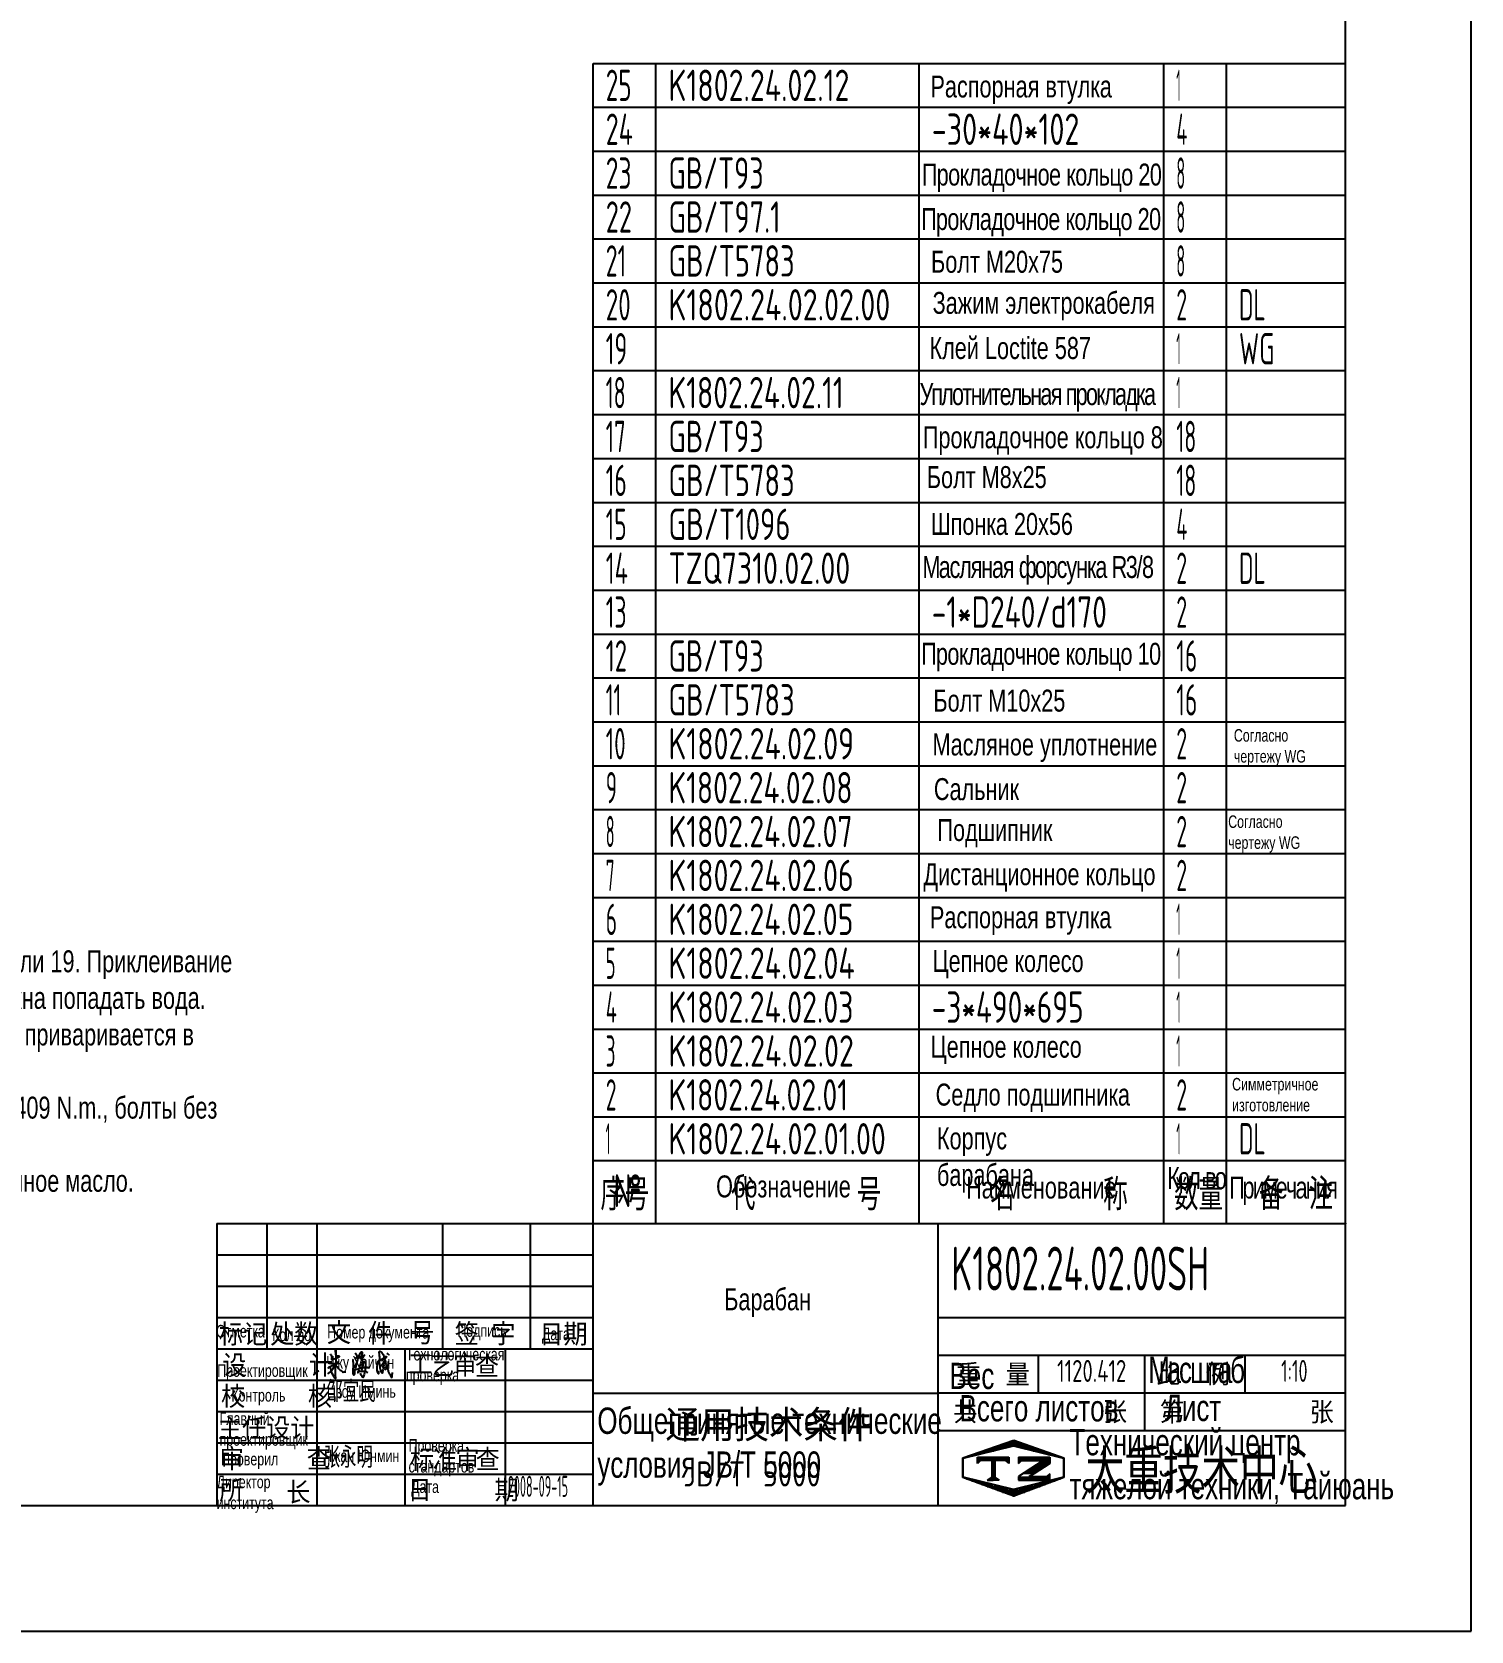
# Model space of a CAD drawing. Header units: millimetres. Extents: x 0 to 8410, y -1 to 5940.
# Drawn here: x 6115 to 8410, y 0 to 2550 of the extents above; entities that cross this region are included whole.
import ezdxf
from ezdxf.enums import TextEntityAlignment as Align

# ---------------------------------------------------------------- set-up
doc = ezdxf.new("R2010")
doc.units = ezdxf.units.MM
doc.header["$LTSCALE"] = 100
doc.linetypes.add('F', pattern=[0.75, 0.5, -0.25])
doc.linetypes.add('G', pattern=[2, 1.25, -0.25, 0.25, -0.25])
for name, color, linetype in [('01', 7, 'Continuous'), ('02', 1, 'Continuous'), ('04', 2, 'F'), ('05', 4, 'G'), ('11', 3, 'Continuous'), ('THICK', 7, 'Continuous')]:
    doc.layers.add(name, color=color, linetype=linetype)
doc.styles.add('HZLIB', font='TXT', dxfattribs={"width": 0.8, "bigfont": 'hztxt.shx'})
doc.styles.get("Standard").update_dxf_attribs({"font": 'isocp', "width": 0.707, "bigfont": 'intecad.shx'})

# ---------------------------------------------------------------- blocks, each defined once
blk = doc.blocks.new('*U85', base_point=(2882.4, 797.4))
at = {"color": 0}
for p, q in [((2330.9, 894), (2375, 894)), ((2339.5, 897), (2366.5, 897)), ((2348.1, 900), (2358, 900)), ((2272, 873), (2273.1, 873)), ((2272, 870), (2272.6, 870)), ((2279.2, 876), (2285.1, 876)), ((2287.8, 879), (2297.1, 879)), ((2295.2, 873), (2345.2, 873)), ((2295.2, 870), (2345.2, 870)), ((2296.4, 882), (2309.1, 882)), ((2305.1, 885), (2321.1, 885)), ((2313.7, 888), (2333.1, 888)), ((2322.3, 891), (2345.1, 891)), ((2360, 891), (2383.5, 891)), ((2360.5, 873), (2410.5, 873)), ((2360.5, 870), (2410.5, 870)), ((2372, 888), (2392, 888)), ((2384, 885), (2400.5, 885)), ((2396, 882), (2409, 882)), ((2408, 879), (2417.5, 879)), ((2420, 876), (2426, 876)), ((2432, 873), (2433.1, 873)), ((2432.6, 870), (2433.1, 870)), ((2272, 867), (2272.6, 867)), ((2272, 864), (2272.6, 864)), ((2272, 861), (2272.6, 861)), ((2272, 858), (2272.6, 858)), ((2272, 855), (2272.6, 855)), ((2272, 852), (2272.6, 852)), ((2272, 849), (2272.6, 849)), ((2272, 846), (2272.6, 846)), ((2272, 843), (2272.6, 843)), ((2295.2, 867), (2297.7, 867)), ((2318, 843), (2322.3, 843)), ((2342.6, 867), (2345.2, 867)), ((2360.5, 867), (2363, 867)), ((2360.5, 843), (2410.5, 843)), ((2368.3, 849), (2386.2, 849)), ((2372.9, 852), (2390.9, 852)), ((2377.5, 855), (2395.6, 855)), ((2382.2, 858), (2400.3, 858)), ((2386.8, 861), (2405, 861)), ((2391.4, 864), (2409.6, 864)), ((2396.1, 867), (2410.5, 867)), ((2408.2, 846), (2410.5, 846)), ((2432.6, 867), (2433.1, 867)), ((2432.6, 864), (2433.1, 864)), ((2432.6, 861), (2433.1, 861)), ((2432.6, 858), (2433.1, 858)), ((2432.6, 855), (2433.1, 855)), ((2432.6, 852), (2433.1, 852)), ((2432.6, 849), (2433.1, 849)), ((2432.6, 846), (2433.1, 846)), ((2432.6, 843), (2433.1, 843)), ((2277.7, 840), (2284, 840)), ((2286, 837), (2296, 837)), ((2294.2, 834), (2308, 834)), ((2302.4, 831), (2320, 831)), ((2310.7, 828), (2332, 828)), ((2313.3, 840), (2327.1, 840)), ((2318.9, 825), (2344, 825)), ((2327.2, 822), (2378.7, 822)), ((2335.4, 819), (2370.6, 819)), ((2360.5, 840), (2410.5, 840)), ((2361.1, 825), (2386.8, 825)), ((2373.1, 828), (2395, 828)), ((2385.1, 831), (2403.1, 831)), ((2397.1, 834), (2411.2, 834)), ((2409.1, 837), (2419.4, 837)), ((2421.1, 840), (2427.5, 840)), ((2343.6, 816), (2362.4, 816)), ((2351.9, 813), (2354.3, 813))]:
    blk.add_line(p, q, dxfattribs=at)
at = {"layer": '11', "color": 3, "linetype": 'Continuous'}
for points in [[(1262.8, 1039.5), (1264.4, 1037.1), (1264.9, 1030.9), (1264.8, 1030.4), (1265.8, 1030.5), (1277.3, 1035.5), (1276.2, 1035.5), (1275.2, 1035.6), (1271.7, 1038.1), (1271.9, 1041.8), (1271.7, 1046.1), (1271.9, 1046.3), (1271.9, 1045.6), (1271.9, 1044.2), (1272, 1043), (1271.8, 1041), (1271.9, 1039.6), (1271.6, 1000.9), (1271.7, 1000.4), (1267.6, 1005.2), (1260.4, 1017.9), (1260.3, 1017.8), (1275.5, 1026.8), (1276.2, 1027.1), (1274.5, 1025.6), (1271.9, 1022.7), (1269.4, 1018.7), (1266.7, 1015.1), (1264.8, 1012.6), (1262.6, 1010), (1260.2, 1008.1), (1269.8, 1019.7), (1270.1, 1020.6), (1276.2, 1016.1), (1278.9, 1013.6), (1281.4, 1011.8), (1282.6, 1010.7), (1285.3, 1010.5), (1287.8, 1010.5)], [(1302.5, 1041), (1304.5, 1038.3), (1305.4, 1035.8), (1305.4, 1034.5), (1303.8, 1032.5), (1302.1, 1031.6)]]:
    blk.add_spline(points, degree=3, dxfattribs=at)
at = {"layer": '11'}
for points in [[(1299.4, 1030.7), (1299, 1028.6), (1299.6, 1025.6), (1299.8, 1023.5), (1299.4, 1017.4), (1299.3, 1008.8), (1300.7, 1005.6), (1301.6, 1006.6), (1302.1, 1009.4), (1304.2, 1018.9), (1305.4, 1024.1), (1306.9, 1029.8), (1308.3, 1035.2), (1311.9, 1042), (1312.4, 1042.5), (1313.9, 1041.7), (1313.6, 1038.8), (1311.7, 1035.2), (1310.8, 1032.2), (1313.5, 1033.4), (1315.4, 1034.9), (1317.7, 1036.7), (1317.7, 1037.1), (1314.9, 1033.8), (1313.6, 1030.8), (1312.3, 1027.4), (1310.4, 1020.1), (1307.7, 1011.6), (1307, 1009.4), (1309.6, 1011.4), (1312.3, 1012), (1316.3, 1012), (1319.7, 1011.1), (1323.1, 1009.7)], [(1312.8, 1024.4), (1317.3, 1027.2), (1318.9, 1026.7), (1319.3, 1023.3), (1319, 1018.9), (1318.2, 1011.6), (1317.3, 1006.6), (1315.9, 1003.2), (1315.3, 1002.1), (1315.3, 1001.8), (1313.7, 1003.4), (1312.3, 1005.6), (1311.2, 1008.6)], [(1314.4, 1023.5), (1314.8, 1020.5), (1314.5, 1019.3)], [(1355.1, 1028), (1355.5, 1026.6), (1355.6, 1025.3), (1355.2, 1023), (1352.5, 1016.4), (1351.1, 1014.5), (1349.4, 1013.2)], [(1353.4, 1040.5), (1354.8, 1039.5), (1356, 1038.6), (1356.4, 1037.2)], [(1303, 1014.3), (1305.5, 1015.2), (1309.3, 1016.1), (1312.6, 1017.4), (1316.6, 1018.4), (1319, 1018.3), (1321.7, 1018.3), (1324.8, 1017.1)], [(1312.7, 1017.5), (1313.2, 1014.9), (1312.3, 1013.5)]]:
    blk.add_spline(points, degree=3, dxfattribs=at)
blk.add_open_spline([(1339.8, 1012.4), (1339.8, 1011.8), (1339.9, 1010.3), (1340, 1006.9), (1339.1, 1009.1), (1338.6, 1010.4), (1337.7, 1012.5), (1337.9, 1014.9), (1337.4, 1017.8), (1338.2, 1020.5), (1338.9, 1023.5), (1338.6, 1028.4), (1343.2, 1029.2), (1346.8, 1031.9), (1349.9, 1033.5), (1351.5, 1035.7), (1353.2, 1035.1), (1351, 1032.3), (1349, 1028.7), (1348.7, 1024.6), (1341.7, 1018.4), (1344.5, 1021.3), (1345.9, 1021.9), (1347.3, 1024.2), (1349.4, 1021.8), (1347.2, 1015.9), (1348.1, 1018.8), (1347.1, 1014.4), (1346.8, 1013), (1346.2, 1007.1), (1345.4, 1009.2), (1344.9, 1009.9), (1344.3, 1011.1), (1344, 1012.9), (1343.6, 1014.7), (1342.7, 1016.3), (1342.9, 1019.5), (1341.7, 1023.3), (1341.6, 1029.8), (1342.4, 1035.4), (1340, 1044.6), (1344.6, 1042.6), (1346.5, 1040.3), (1347.8, 1037.2), (1348.7, 1034.4), (1349.2, 1031.2), (1350.5, 1027), (1352.6, 1020.6), (1354.6, 1014.3), (1356.8, 1007.9), (1358.7, 1005.1), (1361.7, 1000.1), (1361.6, 1005.3), (1362.1, 1007.4), (1362.3, 1009.1), (1362.4, 1009.6)], degree=3, knots=[19.611457, 19.611457, 19.611457, 19.611457, 21.761136, 24.03852, 25.127101, 26.874809, 28.927338, 31.69047, 33.967846, 37.443215, 40.143077, 43.033837, 46.853705, 52.268438, 56.043107, 58.224383, 58.526909, 61.012788, 64.760088, 72.494874, 77.102461, 78.373317, 81.717969, 83.187962, 84.260957, 89.553387, 89.730948, 92.483928, 95.050196, 99.300146, 99.927968, 100.785158, 101.990845, 103.819829, 106.356734, 107.537157, 109.419645, 114.346467, 120.990896, 128.08363, 135.095798, 137.114492, 140.672966, 144.210308, 146.936625, 149.595501, 153.973861, 160.021666, 169.647295, 174.449933, 179.039212, 182.293291, 185.378733, 188.81987, 190.356691, 190.356691, 190.356691, 190.356691], dxfattribs=at)
at = {"layer": 'THICK'}
for p, q in [((1082.4, 1247.4), (2882.4, 1247.4)), ((1082.4, 1247.4), (1082.4, 797.4)), ((1162.4, 1047.4), (1162.4, 1247.4)), ((1162.4, 1247.2), (1162.4, 1247.4)), ((1242.4, 797.4), (1242.4, 1247.4)), ((1442.4, 1047.4), (1442.4, 1247.4)), ((1582.4, 1047.4), (1582.4, 1247.4)), ((1682.4, 797.4), (1682.4, 1247.4)), ((2232.4, 797.4), (2232.4, 1247.4)), ((2882.4, 797.4), (2882.4, 1247.4)), ((1082.4, 1097.4), (1682.4, 1097.4)), ((2232.4, 1097.4), (2882.4, 1097.4)), ((1082.4, 1047.4), (1682.4, 1047.4)), ((1382.4, 797.4), (1382.4, 1047.4)), ((1542.4, 797.4), (1542.4, 1047.4)), ((2232.4, 1037.4), (2882.4, 1037.4)), ((2392.4, 977.4), (2392.4, 1037.4)), ((2562.4, 917.4), (2562.4, 1037.4)), ((2722.4, 977.4), (2722.4, 1037.4)), ((1682.4, 976.7), (2232.4, 976.7)), ((2232.4, 977.4), (2882.4, 977.4)), ((2232.4, 917.4), (2882.4, 917.4)), ((1082.4, 797.4), (2882.4, 797.4))]:
    blk.add_line(p, q, dxfattribs=at)
at = {"layer": 'THICK', "color": 3}
for p, q in [((1082.4, 1197.4), (1682.4, 1197.4)), ((1082.4, 1147.4), (1682.4, 1147.4)), ((1082.4, 997.4), (1682.4, 997.4)), ((1082.4, 947.4), (1682.4, 947.4)), ((1082.4, 897.4), (1682.4, 897.4)), ((2272, 873.5), (2353.1, 901.7)), ((2272.6, 872.9), (2352.6, 892.9)), ((2352.6, 892.9), (2432.6, 872.9)), ((2353.1, 901.7), (2433.1, 873.5)), ((2272, 842), (2272, 873.5)), ((2272.6, 842.9), (2272.6, 872.9)), ((2295.2, 874.4), (2345.2, 874.4)), ((2295.2, 864.4), (2295.2, 874.4)), ((2300.2, 869.4), (2295.2, 864.4)), ((2340.2, 869.4), (2300.2, 869.4)), ((2318, 869.5), (2318, 842)), ((2320.2, 869.5), (2320.2, 842)), ((2322.7, 869.5), (2322.7, 842)), ((2345.2, 864.4), (2340.2, 869.4)), ((2345.2, 874.4), (2345.2, 864.4)), ((2360.5, 874.4), (2410.5, 874.4)), ((2360.5, 874.4), (2360.5, 864.4)), ((2360.5, 864.4), (2365.5, 869.4)), ((2399.8, 869.4), (2360.5, 843.9)), ((2365.5, 869.4), (2399.8, 869.4)), ((2410.5, 874.4), (2410.5, 864.4)), ((2432.6, 872.9), (2432.6, 842.9)), ((2433.1, 873.5), (2433.1, 842)), ((1082.4, 847.4), (1682.4, 847.4)), ((2353.1, 812.5), (2272, 842)), ((2352.6, 822.9), (2272.6, 842.9)), ((2320.2, 844.3), (2310.5, 838.2)), ((2320.2, 844.3), (2329.8, 838.2)), ((2432.6, 842.9), (2352.6, 822.9)), ((2433.1, 842), (2353.1, 812.5)), ((2360.5, 843.9), (2360.5, 838.2)), ((2384.9, 848.1), (2377.2, 843.2)), ((2405.5, 843.2), (2377.2, 843.2)), ((2410.5, 864.5), (2384.9, 848.1)), ((2410.5, 848.2), (2405.5, 843.2)), ((2410.5, 838.2), (2410.5, 848.2)), ((2310.5, 838.2), (2320.2, 838.2)), ((2329.8, 838.2), (2320.2, 838.2)), ((2360.5, 838.2), (2410.5, 838.2))]:
    blk.add_line(p, q, dxfattribs=at)
for s, height, p in [('标记', 35, (1124, 1071.8)), ('处数', 35, (1205.6, 1071.8)), ('文', 35, (1276.9, 1074.3)), ('件', 35, (1342.7, 1073.1)), ('号', 35, (1409.8, 1073.1)), ('日期', 35, (1635, 1071.5)), ('工', 35, (1406.7, 1022.4)), ('艺', 35, (1442.1, 1022.4)), ('审', 35, (1478.2, 1022.4)), ('查', 35, (1513.1, 1021)), ('通用技术条件', 50, (1962.7, 927.4)), ('共          张', 35, (2395.2, 947.6)), ('第          张', 35, (2725, 947.6)), ('标', 35, (1409.2, 872)), ('准', 35, (1445.9, 872)), ('审', 35, (1482, 872)), ('查', 35, (1514.1, 872)), ('所', 35, (1105.5, 822.7)), ('长', 35, (1212.3, 819.5))]:
    blk.add_text(s, height=height, dxfattribs=at).set_placement(p, align=Align.MIDDLE)
for s, p in [('签 字', (1461.4, 1053)), ('设     计', (1090.6, 1003.1)), ('重  量', (2261.7, 988.3)), ('比  例', (2580.8, 989.1)), ('校     核', (1088.8, 953.3)), ('主任设计', (1083.8, 902.4)), ('审     查', (1087, 853.8)), ('日     期', (1386.5, 804))]:
    blk.add_text(s, height=35, dxfattribs=at).set_placement(p)
at = {"layer": 'THICK', "color": 3, "width": 0.8}
blk.add_text('太重技术中心', height=70, dxfattribs=at).set_placement((2467.7, 816.4))
at = {"layer": 'THICK', "color": 3, "style": 'HZLIB', "width": 0.8}
blk.add_text('JB/T 5000', height=40, dxfattribs=at).set_placement((1826.1, 827.9))
blk = doc.blocks.new('*U87')
at = {"layer": '01'}
for points in [[(821, 20), (821, 574)], [(20, 20), (821, 20)]]:
    blk.add_lwpolyline(points, dxfattribs=at)
at = {"layer": '02'}
for points in [[(841, 0), (841, 594)], [(0, 0), (841, 0)]]:
    blk.add_lwpolyline(points, dxfattribs=at)
blk = doc.blocks.new('*U88', base_point=(359.89, 98.08))
at = {"layer": '01'}
blk.add_line((239.89, 98.08), (239.89, 108.08), dxfattribs=at)
at = {"layer": '01', "color": 7}
for p, q in [((249.89, 98.08), (249.89, 108.08)), ((291.89, 98.08), (291.89, 108.08)), ((330.89, 98.08), (330.89, 108.08)), ((340.89, 98.08), (340.89, 108.08))]:
    blk.add_line(p, q, dxfattribs=at)
at = {"layer": 'THICK'}
for p, q in [((359.89, 108.08), (239.89, 108.08)), ((359.89, 98.08), (359.89, 108.08)), ((239.89, 98.08), (359.89, 98.08))]:
    blk.add_line(p, q, dxfattribs=at)
at = {"layer": '11', "width": 0.707}
for s, p in [('序号', (241.04, 100.17)), ('代        号', (261.87, 100.19)), ('名       称', (303.2, 100.18)), (' 数量', (330.53, 100.17)), ('备  注', (346.06, 100.24))]:
    blk.add_text(s, height=5, dxfattribs=at).set_placement(p)
blk = doc.blocks.new('*U89')
at = {"layer": '01'}
for p, q in [((0, -70), (0, 0)), ((1200, -70), (1200, 0))]:
    blk.add_line(p, q, dxfattribs=at)
at = {"layer": '02'}
for p, q in [((0, 0), (100, 0)), ((100, -70), (100, 0)), ((100, 0), (520, 0)), ((520, -70), (520, 0)), ((520, 0), (910, 0)), ((910, -70), (910, 0)), ((910, 0), (1010, 0)), ((1010, -70), (1010, 0)), ((1010, 0), (1200, 0))]:
    blk.add_line(p, q, dxfattribs=at)
blk = doc.blocks.new('*U90')
at = {"layer": '01'}
for p, q in [((0, -70), (0, 0)), ((1200, -70), (1200, 0))]:
    blk.add_line(p, q, dxfattribs=at)
at = {"layer": '02'}
for p, q in [((0, 0), (100, 0)), ((100, -70), (100, 0)), ((100, 0), (520, 0)), ((520, -70), (520, 0)), ((520, 0), (910, 0)), ((910, -70), (910, 0)), ((910, 0), (1010, 0)), ((1010, -70), (1010, 0)), ((1010, 0), (1200, 0))]:
    blk.add_line(p, q, dxfattribs=at)
blk = doc.blocks.new('*U91')
at = {"layer": '01'}
for p, q in [((0, -70), (0, 0)), ((1200, -70), (1200, 0))]:
    blk.add_line(p, q, dxfattribs=at)
at = {"layer": '02'}
for p, q in [((0, 0), (100, 0)), ((100, -70), (100, 0)), ((100, 0), (520, 0)), ((520, -70), (520, 0)), ((520, 0), (910, 0)), ((910, -70), (910, 0)), ((910, 0), (1010, 0)), ((1010, -70), (1010, 0)), ((1010, 0), (1200, 0))]:
    blk.add_line(p, q, dxfattribs=at)
blk = doc.blocks.new('*U92')
at = {"layer": '01'}
for p, q in [((0, -70), (0, 0)), ((1200, -70), (1200, 0))]:
    blk.add_line(p, q, dxfattribs=at)
at = {"layer": '02'}
for p, q in [((0, 0), (100, 0)), ((100, -70), (100, 0)), ((100, 0), (520, 0)), ((520, -70), (520, 0)), ((520, 0), (910, 0)), ((910, -70), (910, 0)), ((910, 0), (1010, 0)), ((1010, -70), (1010, 0)), ((1010, 0), (1200, 0))]:
    blk.add_line(p, q, dxfattribs=at)
blk = doc.blocks.new('*U93')
at = {"layer": '01'}
for p, q in [((0, -70), (0, 0)), ((1200, -70), (1200, 0))]:
    blk.add_line(p, q, dxfattribs=at)
at = {"layer": '02'}
for p, q in [((0, 0), (100, 0)), ((100, -70), (100, 0)), ((100, 0), (520, 0)), ((520, -70), (520, 0)), ((520, 0), (910, 0)), ((910, -70), (910, 0)), ((910, 0), (1010, 0)), ((1010, -70), (1010, 0)), ((1010, 0), (1200, 0))]:
    blk.add_line(p, q, dxfattribs=at)
blk = doc.blocks.new('*U94')
at = {"layer": '01'}
for p, q in [((0, -70), (0, 0)), ((1200, -70), (1200, 0))]:
    blk.add_line(p, q, dxfattribs=at)
at = {"layer": '02'}
for p, q in [((0, 0), (100, 0)), ((100, -70), (100, 0)), ((100, 0), (520, 0)), ((520, -70), (520, 0)), ((520, 0), (910, 0)), ((910, -70), (910, 0)), ((910, 0), (1010, 0)), ((1010, -70), (1010, 0)), ((1010, 0), (1200, 0))]:
    blk.add_line(p, q, dxfattribs=at)
blk = doc.blocks.new('*U95')
at = {"layer": '01'}
for p, q in [((0, -70), (0, 0)), ((1200, -70), (1200, 0))]:
    blk.add_line(p, q, dxfattribs=at)
at = {"layer": '02'}
for p, q in [((0, 0), (100, 0)), ((100, -70), (100, 0)), ((100, 0), (520, 0)), ((520, -70), (520, 0)), ((520, 0), (910, 0)), ((910, -70), (910, 0)), ((910, 0), (1010, 0)), ((1010, -70), (1010, 0)), ((1010, 0), (1200, 0))]:
    blk.add_line(p, q, dxfattribs=at)
blk = doc.blocks.new('*U96')
at = {"layer": '01'}
for p, q in [((0, -70), (0, 0)), ((1200, -70), (1200, 0))]:
    blk.add_line(p, q, dxfattribs=at)
at = {"layer": '02'}
for p, q in [((0, 0), (100, 0)), ((100, -70), (100, 0)), ((100, 0), (520, 0)), ((520, -70), (520, 0)), ((520, 0), (910, 0)), ((910, -70), (910, 0)), ((910, 0), (1010, 0)), ((1010, -70), (1010, 0)), ((1010, 0), (1200, 0))]:
    blk.add_line(p, q, dxfattribs=at)
blk = doc.blocks.new('*U97')
at = {"layer": '01'}
for p, q in [((0, -70), (0, 0)), ((1200, -70), (1200, 0))]:
    blk.add_line(p, q, dxfattribs=at)
at = {"layer": '02'}
for p, q in [((0, 0), (100, 0)), ((100, -70), (100, 0)), ((100, 0), (520, 0)), ((520, -70), (520, 0)), ((520, 0), (910, 0)), ((910, -70), (910, 0)), ((910, 0), (1010, 0)), ((1010, -70), (1010, 0)), ((1010, 0), (1200, 0))]:
    blk.add_line(p, q, dxfattribs=at)
blk = doc.blocks.new('*U98')
at = {"layer": '01'}
for p, q in [((0, -70), (0, 0)), ((1200, -70), (1200, 0))]:
    blk.add_line(p, q, dxfattribs=at)
at = {"layer": '02'}
for p, q in [((0, 0), (100, 0)), ((100, -70), (100, 0)), ((100, 0), (520, 0)), ((520, -70), (520, 0)), ((520, 0), (910, 0)), ((910, -70), (910, 0)), ((910, 0), (1010, 0)), ((1010, -70), (1010, 0)), ((1010, 0), (1200, 0))]:
    blk.add_line(p, q, dxfattribs=at)
blk = doc.blocks.new('*U99')
at = {"layer": '01'}
for p, q in [((0, -70), (0, 0)), ((1200, -70), (1200, 0))]:
    blk.add_line(p, q, dxfattribs=at)
at = {"layer": '02'}
for p, q in [((0, 0), (100, 0)), ((100, -70), (100, 0)), ((100, 0), (520, 0)), ((520, -70), (520, 0)), ((520, 0), (910, 0)), ((910, -70), (910, 0)), ((910, 0), (1010, 0)), ((1010, -70), (1010, 0)), ((1010, 0), (1200, 0))]:
    blk.add_line(p, q, dxfattribs=at)
blk = doc.blocks.new('*U100')
at = {"layer": '01'}
for p, q in [((0, -70), (0, 0)), ((1200, -70), (1200, 0))]:
    blk.add_line(p, q, dxfattribs=at)
at = {"layer": '02'}
for p, q in [((0, 0), (100, 0)), ((100, -70), (100, 0)), ((100, 0), (520, 0)), ((520, -70), (520, 0)), ((520, 0), (910, 0)), ((910, -70), (910, 0)), ((910, 0), (1010, 0)), ((1010, -70), (1010, 0)), ((1010, 0), (1200, 0))]:
    blk.add_line(p, q, dxfattribs=at)
blk = doc.blocks.new('*U101')
at = {"layer": '01'}
for p, q in [((0, -70), (0, 0)), ((1200, -70), (1200, 0))]:
    blk.add_line(p, q, dxfattribs=at)
at = {"layer": '02'}
for p, q in [((0, 0), (100, 0)), ((100, -70), (100, 0)), ((100, 0), (520, 0)), ((520, -70), (520, 0)), ((520, 0), (910, 0)), ((910, -70), (910, 0)), ((910, 0), (1010, 0)), ((1010, -70), (1010, 0)), ((1010, 0), (1200, 0))]:
    blk.add_line(p, q, dxfattribs=at)
blk = doc.blocks.new('*U102')
at = {"layer": '01'}
for p, q in [((0, -70), (0, 0)), ((1200, -70), (1200, 0))]:
    blk.add_line(p, q, dxfattribs=at)
at = {"layer": '02'}
for p, q in [((0, 0), (100, 0)), ((100, -70), (100, 0)), ((100, 0), (520, 0)), ((520, -70), (520, 0)), ((520, 0), (910, 0)), ((910, -70), (910, 0)), ((910, 0), (1010, 0)), ((1010, -70), (1010, 0)), ((1010, 0), (1200, 0))]:
    blk.add_line(p, q, dxfattribs=at)
blk = doc.blocks.new('*U103')
at = {"layer": '01'}
for p, q in [((0, -70), (0, 0)), ((1200, -70), (1200, 0))]:
    blk.add_line(p, q, dxfattribs=at)
at = {"layer": '02'}
for p, q in [((0, 0), (100, 0)), ((100, -70), (100, 0)), ((100, 0), (520, 0)), ((520, -70), (520, 0)), ((520, 0), (910, 0)), ((910, -70), (910, 0)), ((910, 0), (1010, 0)), ((1010, -70), (1010, 0)), ((1010, 0), (1200, 0))]:
    blk.add_line(p, q, dxfattribs=at)
blk = doc.blocks.new('*U104')
at = {"layer": '01'}
for p, q in [((0, -70), (0, 0)), ((1200, -70), (1200, 0))]:
    blk.add_line(p, q, dxfattribs=at)
at = {"layer": '02'}
for p, q in [((0, 0), (100, 0)), ((100, -70), (100, 0)), ((100, 0), (520, 0)), ((520, -70), (520, 0)), ((520, 0), (910, 0)), ((910, -70), (910, 0)), ((910, 0), (1010, 0)), ((1010, -70), (1010, 0)), ((1010, 0), (1200, 0))]:
    blk.add_line(p, q, dxfattribs=at)
blk = doc.blocks.new('*U105')
at = {"layer": '01'}
for p, q in [((0, -70), (0, 0)), ((1200, -70), (1200, 0))]:
    blk.add_line(p, q, dxfattribs=at)
at = {"layer": '02'}
for p, q in [((0, 0), (100, 0)), ((100, -70), (100, 0)), ((100, 0), (520, 0)), ((520, -70), (520, 0)), ((520, 0), (910, 0)), ((910, -70), (910, 0)), ((910, 0), (1010, 0)), ((1010, -70), (1010, 0)), ((1010, 0), (1200, 0))]:
    blk.add_line(p, q, dxfattribs=at)
blk = doc.blocks.new('*U106')
at = {"layer": '01'}
for p, q in [((0, -70), (0, 0)), ((1200, -70), (1200, 0))]:
    blk.add_line(p, q, dxfattribs=at)
at = {"layer": '02'}
for p, q in [((0, 0), (100, 0)), ((100, -70), (100, 0)), ((100, 0), (520, 0)), ((520, -70), (520, 0)), ((520, 0), (910, 0)), ((910, -70), (910, 0)), ((910, 0), (1010, 0)), ((1010, -70), (1010, 0)), ((1010, 0), (1200, 0))]:
    blk.add_line(p, q, dxfattribs=at)
blk = doc.blocks.new('*U107')
at = {"layer": '01'}
for p, q in [((0, -70), (0, 0)), ((1200, -70), (1200, 0))]:
    blk.add_line(p, q, dxfattribs=at)
at = {"layer": '02'}
for p, q in [((0, 0), (100, 0)), ((100, -70), (100, 0)), ((100, 0), (520, 0)), ((520, -70), (520, 0)), ((520, 0), (910, 0)), ((910, -70), (910, 0)), ((910, 0), (1010, 0)), ((1010, -70), (1010, 0)), ((1010, 0), (1200, 0))]:
    blk.add_line(p, q, dxfattribs=at)
blk = doc.blocks.new('*U108')
at = {"layer": '01'}
for p, q in [((0, -70), (0, 0)), ((1200, -70), (1200, 0))]:
    blk.add_line(p, q, dxfattribs=at)
at = {"layer": '02'}
for p, q in [((0, 0), (100, 0)), ((100, -70), (100, 0)), ((100, 0), (520, 0)), ((520, -70), (520, 0)), ((520, 0), (910, 0)), ((910, -70), (910, 0)), ((910, 0), (1010, 0)), ((1010, -70), (1010, 0)), ((1010, 0), (1200, 0))]:
    blk.add_line(p, q, dxfattribs=at)
blk = doc.blocks.new('*U109')
at = {"layer": '01'}
for p, q in [((0, -70), (0, 0)), ((1200, -70), (1200, 0))]:
    blk.add_line(p, q, dxfattribs=at)
at = {"layer": '02'}
for p, q in [((0, 0), (100, 0)), ((100, -70), (100, 0)), ((100, 0), (520, 0)), ((520, -70), (520, 0)), ((520, 0), (910, 0)), ((910, -70), (910, 0)), ((910, 0), (1010, 0)), ((1010, -70), (1010, 0)), ((1010, 0), (1200, 0))]:
    blk.add_line(p, q, dxfattribs=at)
blk = doc.blocks.new('*U110')
at = {"layer": '01'}
for p, q in [((0, -70), (0, 0)), ((1200, -70), (1200, 0))]:
    blk.add_line(p, q, dxfattribs=at)
at = {"layer": '02'}
for p, q in [((0, 0), (100, 0)), ((100, -70), (100, 0)), ((100, 0), (520, 0)), ((520, -70), (520, 0)), ((520, 0), (910, 0)), ((910, -70), (910, 0)), ((910, 0), (1010, 0)), ((1010, -70), (1010, 0)), ((1010, 0), (1200, 0))]:
    blk.add_line(p, q, dxfattribs=at)
blk = doc.blocks.new('*U111')
at = {"layer": '01'}
for p, q in [((0, -70), (0, 0)), ((1200, -70), (1200, 0))]:
    blk.add_line(p, q, dxfattribs=at)
at = {"layer": '02'}
for p, q in [((0, 0), (100, 0)), ((100, -70), (100, 0)), ((100, 0), (520, 0)), ((520, -70), (520, 0)), ((520, 0), (910, 0)), ((910, -70), (910, 0)), ((910, 0), (1010, 0)), ((1010, -70), (1010, 0)), ((1010, 0), (1200, 0))]:
    blk.add_line(p, q, dxfattribs=at)
blk = doc.blocks.new('*U112')
at = {"layer": '01'}
for p, q in [((0, -70), (0, 0)), ((1200, -70), (1200, 0))]:
    blk.add_line(p, q, dxfattribs=at)
at = {"layer": '02'}
for p, q in [((0, 0), (100, 0)), ((100, -70), (100, 0)), ((100, 0), (520, 0)), ((520, -70), (520, 0)), ((520, 0), (910, 0)), ((910, -70), (910, 0)), ((910, 0), (1010, 0)), ((1010, -70), (1010, 0)), ((1010, 0), (1200, 0))]:
    blk.add_line(p, q, dxfattribs=at)
blk = doc.blocks.new('*U113')
at = {"layer": '01'}
for p, q in [((0, -70), (0, 0)), ((0, 0), (100, 0)), ((100, 0), (520, 0)), ((520, 0), (910, 0)), ((910, 0), (1010, 0)), ((1010, 0), (1200, 0)), ((1200, -70), (1200, 0))]:
    blk.add_line(p, q, dxfattribs=at)
at = {"layer": '02'}
for p, q in [((100, -70), (100, 0)), ((520, -70), (520, 0)), ((910, -70), (910, 0)), ((1010, -70), (1010, 0))]:
    blk.add_line(p, q, dxfattribs=at)

msp = doc.modelspace()

# ---------------------------------------------------------------- linework, layer by layer
at = {"layer": '01'}
msp.add_point((8210, 650), dxfattribs=at)

# ---------------------------------------------------------------- block references
at = {"xscale": 10, "yscale": 10, "zscale": 10}
msp.add_blockref('*U88', (8210, 650), dxfattribs=at)
at = {"layer": '01', "xscale": 10, "yscale": 10, "zscale": 10}
msp.add_blockref('*U87', (0, 0), dxfattribs=at)
at = {"layer": '01'}
for name, p in [('*U113', (7010, 2500)), ('*U112', (7010, 2430)), ('*U111', (7010, 2360)), ('*U110', (7010, 2290)), ('*U109', (7010, 2220)), ('*U108', (7010, 2150)), ('*U107', (7010, 2080)), ('*U106', (7010, 2010)), ('*U105', (7010, 1940)), ('*U104', (7010, 1870)), ('*U103', (7010, 1800)), ('*U102', (7010, 1730)), ('*U101', (7010, 1660)), ('*U100', (7010, 1590)), ('*U99', (7010, 1520)), ('*U98', (7010, 1450)), ('*U97', (7010, 1380)), ('*U96', (7010, 1310)), ('*U95', (7010, 1240)), ('*U94', (7010, 1170)), ('*U93', (7010, 1100)), ('*U92', (7010, 1030)), ('*U91', (7010, 960)), ('*U90', (7010, 890)), ('*U89', (7010, 820))]:
    msp.add_blockref(name, p, dxfattribs=at)
at = {"layer": '11'}
msp.add_blockref('*U85', (8210, 200), dxfattribs=at)

# ---------------------------------------------------------------- texts
at = {"layer": '01', "attachment_point": 1}
for s, insert, char_height in [('{\\fArial|b0|i0|c204|p34;\\C3;Распорная втулка}', (7547.828, 2480.684), 35), ('{\\fArial|b0|i0|c204|p34;\\T0.95;\\C3;Прокладочное кольцо 20}', (7534.166, 2340.22), 35), ('{\\fArial|b0|i0|c204|p34;\\T0.95;\\C3;Прокладочное кольцо 20}', (7532.945, 2269.304), 35), ('{\\fArial|b0|i0|c204|p34;\\C3;Болт М20х75}', (7548.827, 2201.198), 35), ('{\\fArial|b0|i0|c204|p34;\\C3;Зажим электрокабеля}', (7551.302, 2135.659), 35), ('{\\fArial|b0|i0|c204|p34;\\C3;Клей \\fArial|b0|i0|c0|p34;Loctite 587}', (7546.329, 2063.595), 35), ('{\\fArial|b0|i0|c204|p34;\\T0.85;\\C3;Уплотнительная прокладка}', (7530.532, 1990.188), 35), ('{\\fArial|b0|i0|c204|p34;\\C3;Прокладочное кольцо 8}', (7535.77, 1921.257), 35), ('{\\fArial|b0|i0|c204|p34;\\C3;Болт М8х25}', (7542.056, 1857.748), 35), ('{\\fArial|b0|i0|c204|p34;\\C3;Шпонка 20х56}', (7548.342, 1783.073), 35), ('{\\fArial|b0|i0|c204|p34;\\T0.9;\\C3;Масляная форсунка \\fArial|b0|i0|c0|p34;R3/8}', (7535.058, 1714.401), 35), ('{\\fArial|b0|i0|c204|p34;\\T0.95;\\C3;Прокладочное кольцо 10}', (7532.981, 1575.979), 35), ('{\\fArial|b0|i0|c204|p34;\\C3;Болт М10х25}', (7552.538, 1501.304), 35), ('{\\fArial|b0|i0|c204|p34;\\C3;Масляное уплотнение}', (7551.235, 1431.347), 35), ('{\\fArial|b0|i0|c204|p34;\\C3;Согласно\\Pчертежу \\fArial|b0|i0|c0|p34;WG}', (8031.77, 1438.326), 20), ('{\\fArial|b0|i0|c204|p34;\\C3;Сальник}', (7553.331, 1360.161), 35), ('{\\fArial|b0|i0|c204|p34;\\C3;Согласно\\Pчертежу \\fArial|b0|i0|c0|p34;WG}', (8022.719, 1300.734), 20), ('{\\fArial|b0|i0|c204|p34;\\C3;Подшипник}', (7558.916, 1294.952), 35), ('{\\fArial|b0|i0|c204|p34;\\C3;Дистанционное кольцо}', (7536.565, 1224.464), 35), ('{\\fArial|b0|i0|c204|p34;\\C3;Технические требования\\P1. После сборки движения должны быть свободными.\\P2. Деталь 18 клеется на поверхность фланца с помощью детали 19. Приклеивание\\Pдолжно быть ровным. После закрытия крышки внутрь не должна попадать вода.\\P3. Во время предварительного монтажа зажим электрокабеля приваривается в \\Pсоответствии с реальной ситуацией.\\P4. Момент силы затягивания болтов М20: смазанные болты - 409 \\fArial|b0|i0|c0|p34;N.m., \\fArial|b0|i0|c204|p34;болты без \\Pсмазки - 545 \\fArial|b0|i0|c0|p34;N.m.\\P\\fArial|b0|i0|c204|p34;5. Во время монтажа на кольцо подшипника наносится смазочное масло.}', (5089.43, 1202.255), 35), ('{\\fArial|b0|i0|c204|p34;\\C3;Распорная втулка}', (7547.037, 1155.811), 35), ('{\\fArial|b0|i0|c204|p34;\\C3;Цепное колесо}', (7551.228, 1086.021), 35), ('{\\fArial|b0|i0|c204|p34;\\C3;Цепное колесо}', (7548.244, 949.323), 35), ('{\\fArial|b0|i0|c204|p34;\\C3;Седло подшипника}', (7556.108, 872.972), 35), ('{\\fArial|b0|i0|c204|p34;\\C3;Симметричное\\Pизготовление}', (8028.96, 882.045), 20), ('{\\fArial|b0|i0|c204|p34;\\C3;Барабан}', (7218.912, 546.548), 35), ('{\\fArial|b0|i0|c204|p34;Чжу Хайчэн}', (6584.436, 438.623), 20), ('{\\fArial|b0|i0|c204|p34;Цзоу Иминь}', (6585.207, 392.013), 20), ('{\\fArial|b0|i0|c204|p34;Чжан Юнмин}', (6580.587, 289.322), 20)]:
    msp.add_mtext(s, dxfattribs=dict(at, insert=insert, char_height=char_height))
at = {"layer": '01', "insert": (7558.204, 803.182), "char_height": 35, "width": 0.69844, "attachment_point": 1}
msp.add_mtext('{\\fArial|b0|i0|c204|p34;\\C3;Корпус барабана}', dxfattribs=at)
at = {"layer": '04', "attachment_point": 1}
for s, insert, char_height in [('{\\fArial|b0|i0|c204|p34;\\T0.75;\\C7;Кол-во}', (7925.348, 739.911), 35), ('{\\Fisocp,intecad|c204;\\C7;№}', (7042.478, 728.328), 52.5), ('{\\fArial|b0|i0|c204|p34;\\C7;Обозначение}', (7205.993, 726.532), 35), ('{\\fArial|b0|i0|c204|p34;\\C7;Наименование}', (7604.68, 724.736), 35), ('{\\fArial|b0|i0|c204|p34;\\T0.75;\\C7;Примечания}', (8024.356, 724.736), 35), ('{\\fArial|b0|i0|c204|p34;\\C250;Отметка}', (6408.513, 488.136), 20), ('{\\fArial|b0|i0|c204|p34;\\C250;Номер документа}', (6585.777, 486.518), 20), ('{\\fArial|b0|i0|c204|p34;\\C250;Дата}', (6928.35, 483.899), 20), ('{\\fArial|b0|i0|c204|p34;\\C250;Технологическая\\Pпроверка}', (6711.32, 451.475), 20), ('{\\fArial|b0|i0|c204|p34;\\T0.85;\\C250;Масштаб}', (7895.268, 437.575), 42), ('{\\fArial|b0|i0|c204|p34;\\C250;Проектировщик}', (6410.463, 425.276), 20), ('{\\fArial|b0|i0|c204|p34;\\C250;Вес}', (7578.263, 427.892), 42), ('{\\fArial|b0|i0|c204|p34;\\C250;Контроль}', (6432.947, 385.925), 20), ('{\\fArial|b0|i0|c204|p34;\\C250;Общепринятые технические\\Pусловия \\fArial|b0|i0|c0|p34;JB/T 5000}', (7016.561, 356.401), 42), ('{\\fArial|b0|i0|c204|p34;\\C250;Всего листов}', (7594.285, 376.316), 42), ('{\\fArial|b0|i0|c204|p34;\\C250;Лист }', (7921.536, 376.839), 42), ('{\\fArial|b0|i0|c204|p34;\\C250;Главный\\Pпроектировщик}', (6414.13, 348.793), 20), ('{\\fArial|b0|i0|c204|p34;\\C250;Технический центр\\Pтяжелой техники, Тайюань}', (7769.629, 322.201), 42), ('{\\fArial|b0|i0|c204|p34;\\C250;Проверил}', (6416.589, 284.169), 20), ('{\\fArial|b0|i0|c204|p34;\\C250;Проверка\\Pстандартов}', (6715.577, 305.975), 20), ('{\\fArial|b0|i0|c204|p34;\\C250;Директор \\Pинститута}', (6409.364, 247.706), 20)]:
    msp.add_mtext(s, dxfattribs=dict(at, insert=insert, char_height=char_height))
at = {"layer": '04', "char_height": 20, "attachment_point": 1}
for s, insert, width in [('{\\fArial|b0|i0|c204|p34;\\C250;Подпись}', (6793.428, 489.196), 0.85788), ('{\\fArial|b0|i0|c204|p34;\\C250;Кол-во}', (6497.977, 482.361), 0.85788), ('{\\fArial|b0|i0|c204|p34;\\C250;Дата}', (6719.617, 240.143), 1.71578)]:
    msp.add_mtext(s, dxfattribs=dict(at, insert=insert, width=width))
at = {"layer": '05', "char_height": 33.6, "width": 134.4, "attachment_point": 1}
for s, insert in [('邹宜民', (6584.573, 398.699)), ('张永明', (6580.105, 293.769))]:
    msp.add_mtext(s, dxfattribs=dict(at, insert=insert))
at = {"layer": '11'}
for s, height, width, p, p2 in [('25', 50, 0.638783, (7030, 2440), (7071.247, 2440)), ('K1802.24.02.12', 50, 0.694246, (7130, 2440), (7418.635, 2440)), ('1', 50, 0.404, (7940, 2440), (7947.07, 2440)), ('24', 50, 0.641743, (7030, 2370), (7073.318, 2370)), ('-30*40*102', 50, 0.691427, (7550, 2370), (7785.433, 2370)), ('4', 50, 0.543846, (7940, 2370), (7957.675, 2370)), ('23', 50, 0.638783, (7030, 2300), (7071.247, 2300)), ('GB/T93', 50, 0.691199, (7130, 2300), (7281.888, 2300)), ('8', 50, 0.514182, (7940, 2300), (7954.14, 2300)), ('22', 50, 0.639754, (7030, 2230), (7071.906, 2230)), ('GB/T97.1', 50, 0.693525, (7130, 2230), (7308.704, 2230)), ('8', 50, 0.514182, (7940, 2230), (7954.14, 2230)), ('21', 50, 0.623098, (7030, 2160), (7062.713, 2160)), ('GB/T5783', 50, 0.695009, (7130, 2160), (7331.255, 2160)), ('8', 50, 0.514182, (7940, 2160), (7954.14, 2160)), ('20', 50, 0.636567, (7030, 2090), (7069.811, 2090)), ('K1802.24.02.02.00', 50, 0.696558, (7130, 2090), (7483.705, 2090)), ('2', 50, 0.562593, (7940, 2090), (7957.161, 2090)), ('DL', 50, 0.628444, (8040, 2090), (8082.42, 2090)), ('19', 50, 0.612447, (7030, 2020), (7064.346, 2020)), ('1', 50, 0.404, (7940, 2020), (7947.07, 2020)), ('WG', 50, 0.6464, (8040, 2020), (8096.56, 2020)), ('18', 50, 0.606, (7030, 1950), (7061.815, 1950)), ('K1802.24.02.11', 50, 0.693834, (7130, 1950), (7409.442, 1950)), ('1', 50, 0.404, (7940, 1950), (7947.07, 1950)), ('17', 50, 0.606, (7030, 1880), (7061.815, 1880)), ('GB/T93', 50, 0.691199, (7130, 1880), (7281.888, 1880)), ('18', 50, 0.606, (7940, 1880), (7971.815, 1880)), ('16', 50, 0.610556, (7030, 1810), (7063.569, 1810)), ('GB/T5783', 50, 0.695009, (7130, 1810), (7331.255, 1810)), ('18', 50, 0.606, (7940, 1810), (7971.815, 1810)), ('15', 50, 0.609833, (7030, 1740), (7063.279, 1740)), ('GB/T1096', 50, 0.694606, (7130, 1740), (7324.597, 1740)), ('4', 50, 0.543846, (7940, 1740), (7957.675, 1740)), ('14', 50, 0.614783, (7030, 1670), (7065.35, 1670)), ('TZQ7310.02.00', 50, 0.694301, (7130, 1670), (7419.898, 1670)), ('2', 50, 0.562593, (7940, 1670), (7957.161, 1670)), ('DL', 50, 0.628444, (8040, 1670), (8082.42, 1670)), ('13', 50, 0.609833, (7030, 1600), (7063.279, 1600)), ('-1*D240/d170', 50, 0.693827, (7550, 1600), (7829.293, 1600)), ('2', 50, 0.562593, (7940, 1600), (7957.161, 1600)), ('12', 50, 0.611465, (7030, 1530), (7063.938, 1530)), ('GB/T93', 50, 0.691199, (7130, 1530), (7281.888, 1530)), ('16', 50, 0.610556, (7940, 1530), (7973.569, 1530)), ('11', 50, 0.582235, (7030, 1460), (7054.745, 1460)), ('GB/T5783', 50, 0.695009, (7130, 1460), (7331.255, 1460)), ('16', 50, 0.610556, (7940, 1460), (7973.569, 1460)), ('10', 50, 0.606076, (7030, 1390), (7061.843, 1390)), ('K1802.24.02.09', 50, 0.694562, (7130, 1390), (7426.113, 1390)), ('2', 50, 0.562593, (7940, 1390), (7957.161, 1390)), ('9', 50, 0.579528, (7030, 1320), (7048.012, 1320)), ('K1802.24.02.08', 50, 0.694457, (7130, 1320), (7423.582, 1320)), ('2', 50, 0.562593, (7940, 1320), (7957.161, 1320)), ('8', 50, 0.514182, (7030, 1250), (7044.14, 1250)), ('K1802.24.02.07', 50, 0.694457, (7130, 1250), (7423.582, 1250)), ('2', 50, 0.562593, (7940, 1250), (7957.161, 1250)), ('7', 50, 0.514182, (7030, 1180), (7044.14, 1180)), ('K1802.24.02.06', 50, 0.69453, (7130, 1180), (7425.335, 1180)), ('2', 50, 0.562593, (7940, 1180), (7957.161, 1180)), ('6', 50, 0.600695, (7030, 1110), (7048.009, 1110)), ('K1802.24.02.05', 50, 0.694518, (7130, 1110), (7425.046, 1110)), ('1', 50, 0.404, (7940, 1110), (7947.07, 1110)), ('5', 50, 0.527686, (7030, 1040), (7045.604, 1040)), ('K1802.24.02.04', 50, 0.694604, (7130, 1040), (7427.117, 1040)), ('1', 50, 0.404, (7940, 1040), (7947.07, 1040)), ('4', 50, 0.543846, (7030, 970), (7047.675, 970)), ('K1802.24.02.03', 50, 0.694518, (7130, 970), (7425.046, 970)), ('-3*490*695', 50, 0.691847, (7550, 970), (7792.091, 970)), ('1', 50, 0.404, (7940, 970), (7947.07, 970)), ('3', 50, 0.527686, (7030, 900), (7045.604, 900)), ('K1802.24.02.02', 50, 0.694546, (7130, 900), (7425.705, 900)), ('1', 50, 0.404, (7940, 900), (7947.07, 900)), ('2', 50, 0.562593, (7030, 830), (7047.161, 830)), ('K1802.24.02.01', 50, 0.694153, (7130, 830), (7416.512, 830)), ('2', 50, 0.562593, (7940, 830), (7957.161, 830)), ('1', 50, 0.404, (7030, 760), (7037.07, 760)), ('K1802.24.02.01.00', 50, 0.696348, (7130, 760), (7476.635, 760)), ('1', 50, 0.404, (7940, 760), (7947.07, 760)), ('DL', 50, 0.628444, (8040, 760), (8082.42, 760)), ('K1802.24.02.00SH', 70, 0.584007, (7581.225, 543.07), (7992.278, 543.07)), ('1120.412', 35, 0.683996, (7749.818, 397.283), (7860.182, 397.283)), ('1:10', 35, 0.6497, (8107.149, 397.283), (8149.235, 397.283)), ('2008-09-15', 33.6, 0.426763, (6873.901, 213.899), (6969.901, 213.899))]:
    msp.add_text(s, height=height, dxfattribs=dict(at, width=width)).set_placement(p, p2, align=Align.FIT)

doc.saveas('drawing.dxf')
